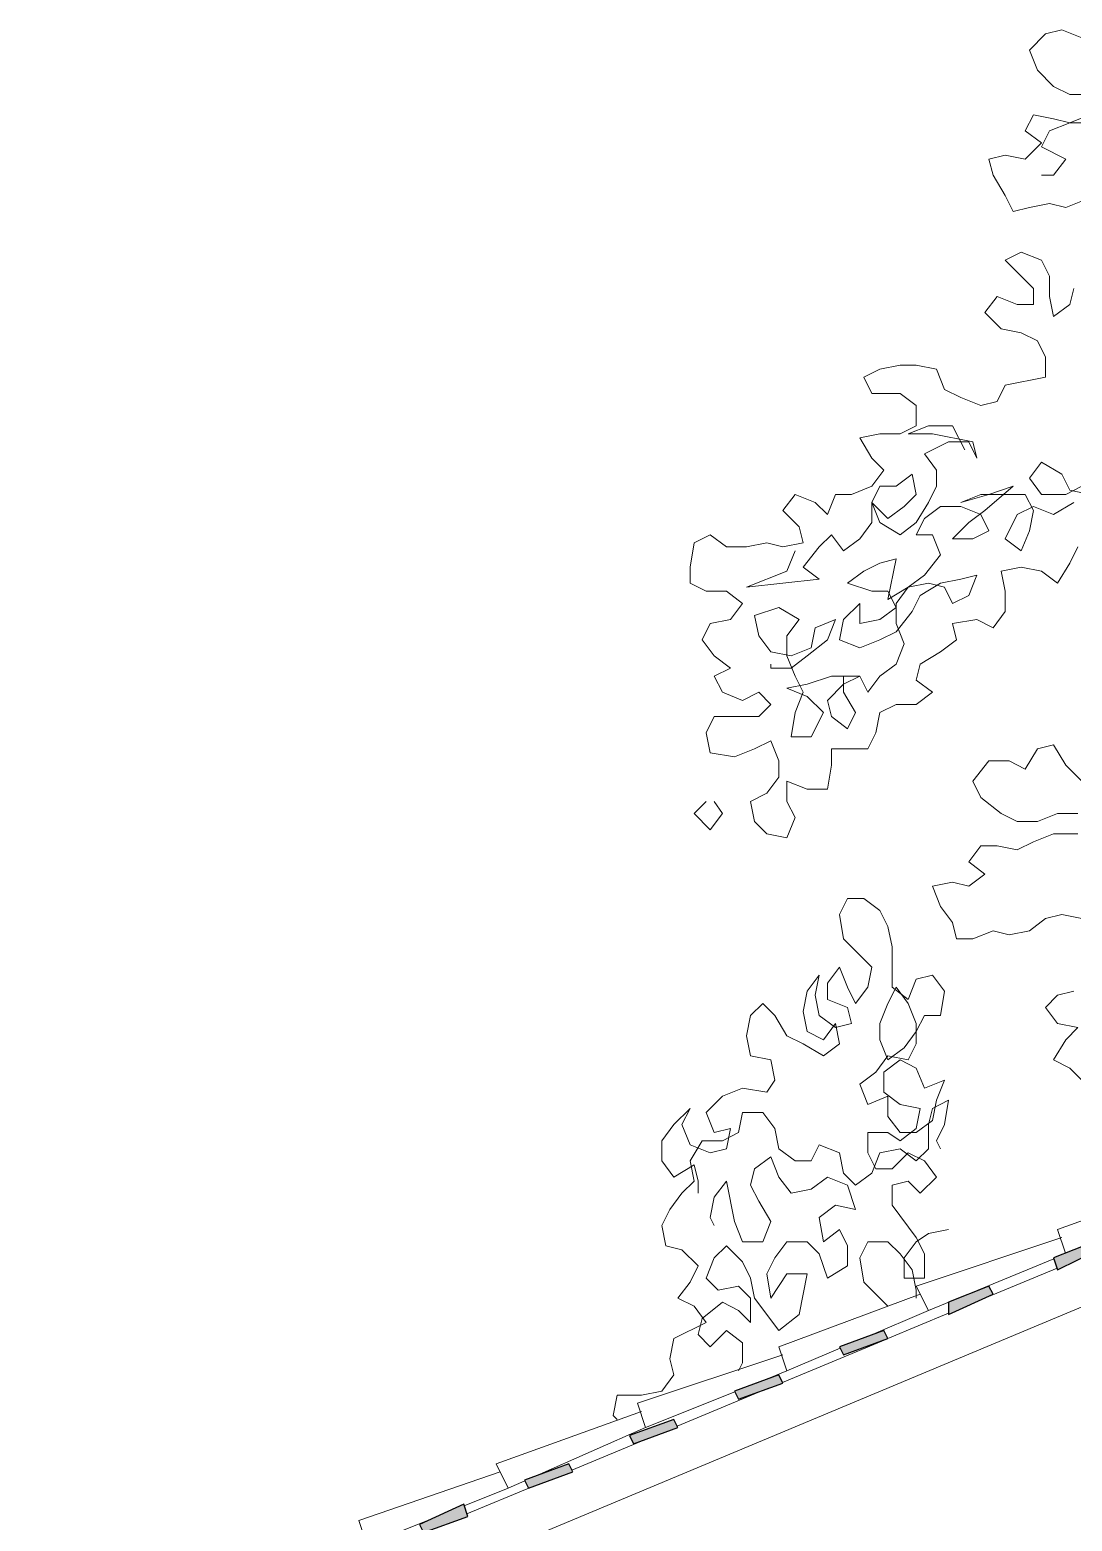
# Model space of a CAD drawing. Header units: millimetres. Extents: x -87562 to -66998, y -9230 to 528.
# Drawn here: x -83012 to -80262, y -4591 to -655 of the extents above; entities that cross this region are included whole.
import ezdxf

# ---------------------------------------------------------------- set-up
doc = ezdxf.new("R2010")
doc.units = ezdxf.units.MM
doc.layers.add('A-COB-___-___-EXI', color=250, linetype='Continuous', lineweight=25)
doc.layers.add('A-VEG-___-___-EXI', color=250, linetype='Continuous', lineweight=25)

msp = doc.modelspace()

# ---------------------------------------------------------------- hatches: boundary and pattern name
at = {"layer": 'A-COB-___-___-EXI', "true_color": 0xc19a82}
h = msp.add_hatch(color=33, dxfattribs=at)
h.paths.add_polyline_path([(-72113.1, -7712.3), (-71889.2, -7712.3), (-71889.2, -7509.8), (-72113.1, -7509.8)])
h.paths.add_polyline_path([(-79276.5, -7712.3), (-79276.5, -7509.8), (-79436.4, -7509.8), (-79436.4, -7371.2), (-79479.1, -7371.2), (-79479.1, -7712.3)])
h.paths.add_polyline_path([(-75652.2, -7552.4), (-75652.2, -7392.5), (-75726.8, -7392.5), (-75726.8, -7552.4)])
h.paths.add_polyline_path([(-78658.2, -7552.4), (-78583.6, -7552.4), (-78583.6, -7392.5), (-78658.2, -7392.5)])
h.paths.add_polyline_path([(-77848.1, -7552.4), (-77848.1, -7392.5), (-77922.7, -7392.5), (-77922.7, -7552.4)])
h.paths.add_polyline_path([(-74991.2, -7552.4), (-74916.6, -7552.4), (-74916.6, -7392.5), (-74991.2, -7392.5)])
h.paths.add_polyline_path([(-74181.1, -7552.4), (-74181.1, -7392.5), (-74266.4, -7392.5), (-74266.4, -7552.4)])
h.paths.add_polyline_path([(-77112.6, -7552.4), (-77112.6, -7392.5), (-77197.8, -7392.5), (-77197.8, -7552.4)])
h.paths.add_polyline_path([(-72795.3, -7552.4), (-72720.7, -7552.4), (-72720.7, -7392.5), (-72795.3, -7392.5)])
h.paths.add_polyline_path([(-76462.3, -7552.4), (-76377, -7552.4), (-76377, -7392.5), (-76462.3, -7392.5)])
h.paths.add_polyline_path([(-73530.8, -7552.4), (-73445.6, -7552.4), (-73445.6, -7392.5), (-73530.8, -7392.5)])
h.paths.add_polyline_path([(-82773, -5249.9), (-82634.4, -5217.9), (-82655.7, -5079.3), (-82794.3, -5100.7)])
h.paths.add_polyline_path([(-83359.3, -5196.6), (-83252.7, -5154), (-83263.3, -5132.6), (-83369.9, -5175.3)])
h.paths.add_polyline_path([(-79479.1, -5154), (-79329.8, -5154), (-79329.8, -5036.7), (-79479.1, -5036.7)])
h.paths.add_polyline_path([(-83082.1, -5090), (-82975.5, -5036.7), (-82986.2, -5015.4), (-83092.8, -5058)])
h.paths.add_polyline_path([(-82804.9, -4972.7), (-82698.4, -4919.4), (-82709, -4898.1), (-82815.6, -4940.8)])
h.paths.add_polyline_path([(-71921.2, -4898.1), (-71921.2, -4748.9), (-72081.1, -4748.9), (-72081.1, -4866.1), (-72027.8, -4866.1), (-72027.8, -4898.1)])
h.paths.add_polyline_path([(-82527.8, -4855.5), (-82421.3, -4801.9), (-82431.9, -4780.9), (-82538.5, -4834.2)])
h.paths.add_polyline_path([(-82250.6, -4738.2), (-82144, -4695.6), (-82144, -4663.6), (-82261.3, -4716.9)])
h.paths.add_polyline_path([(-81973.5, -4621), (-81856.2, -4578.3), (-81866.9, -4546.4), (-81984.1, -4599.7)])
h.paths.add_polyline_path([(-81696.3, -4503.7), (-81579.1, -4461.1), (-81589.7, -4439.8), (-81707, -4482.4)])
h.paths.add_polyline_path([(-81419.2, -4386.5), (-81301.9, -4343.8), (-81312.6, -4322.5), (-81429.8, -4365.1)])
h.paths.add_polyline_path([(-81142, -4269.2), (-81024.7, -4226.6), (-81035.4, -4205.2), (-81152.7, -4247.9)])
h.paths.add_polyline_path([(-80864.8, -4151.9), (-80747.6, -4109.3), (-80758.2, -4088), (-80875.5, -4130.6)])
h.paths.add_polyline_path([(-80587.7, -4045.3), (-80470.4, -3992), (-80481.1, -3970.7), (-80587.7, -4013.4)])
h.paths.add_polyline_path([(-80299.9, -3928.1), (-80193.3, -3874.8), (-80203.9, -3853.5), (-80310.5, -3896.1)])
h.paths.add_polyline_path([(-80022.7, -3810.8), (-79916.1, -3757.5), (-79926.8, -3736.2), (-80033.4, -3789.5)])
h.paths.add_polyline_path([(-79468.4, -3789.5), (-79276.5, -3789.5), (-79276.5, -3587), (-79468.4, -3587)])
h.paths.add_polyline_path([(-71921.2, -3768.2), (-71921.2, -3555), (-72081.1, -3555), (-72081.1, -3768.2)])
h.paths.add_polyline_path([(-79745.6, -3693.6), (-79639, -3650.9), (-79649.6, -3618.9), (-79756.2, -3672.2)])
h.paths.add_polyline_path([(-79585.7, -3629.6), (-79479.1, -3576.3), (-79489.7, -3555), (-79596.3, -3597.6)])
h.paths.add_polyline_path([(-79436.4, -3555), (-79319.2, -3512.3), (-79329.8, -3491), (-79447.1, -3533.7)])
h.paths.add_polyline_path([(-71921.2, -3533.7), (-71910.5, -3512.3), (-72027.8, -3469.7), (-72038.5, -3491)])
h.paths.add_polyline_path([(-79201.9, -3459), (-79095.3, -3416.4), (-79106, -3384.4), (-79212.6, -3437.7)])
h.paths.add_polyline_path([(-72155.7, -3437.7), (-72145, -3416.4), (-72251.6, -3363.1), (-72262.3, -3395.1)])
h.paths.add_polyline_path([(-78978, -3363.1), (-78871.4, -3309.8), (-78882.1, -3288.5), (-78988.7, -3341.8)])
h.paths.add_polyline_path([(-72379.6, -3341.8), (-72368.9, -3320.5), (-72475.5, -3267.2), (-72486.2, -3288.5)])
h.paths.add_polyline_path([(-78754.2, -3256.5), (-78636.9, -3213.9), (-78647.6, -3192.5), (-78764.8, -3235.2)])
h.paths.add_polyline_path([(-72603.4, -3245.8), (-72592.8, -3213.9), (-72710, -3171.2), (-72720.7, -3192.5)])
h.paths.add_polyline_path([(-78519.7, -3160.6), (-78413.1, -3107.3), (-78423.7, -3085.9), (-78530.3, -3139.2)])
h.paths.add_polyline_path([(-72837.9, -3139.2), (-72827.3, -3117.9), (-72933.9, -3075.3), (-72944.5, -3096.6)])
h.paths.add_polyline_path([(-78295.8, -3064.6), (-78189.2, -3011.3), (-78199.9, -2990), (-78306.5, -3032.7)])
h.paths.add_polyline_path([(-73061.8, -3043.3), (-73051.1, -3022), (-73168.4, -2968.7), (-73179.1, -3000.7)])
h.paths.add_polyline_path([(-78072, -2958), (-77954.7, -2915.4), (-77965.4, -2894.1), (-78082.6, -2936.7)])
h.paths.add_polyline_path([(-73296.3, -2947.4), (-73285.7, -2926.1), (-73392.3, -2872.8), (-73402.9, -2894.1)])
h.paths.add_polyline_path([(-77837.4, -2862.1), (-77730.8, -2808.8), (-77741.5, -2787.5), (-77848.1, -2840.8)])
h.paths.add_polyline_path([(-73520.2, -2851.4), (-73509.5, -2819.5), (-73616.1, -2776.8), (-73626.8, -2798.1)])
h.paths.add_polyline_path([(-77613.6, -2766.2), (-77507, -2712.9), (-77517.6, -2691.5), (-77624.2, -2734.2)])
h.paths.add_polyline_path([(-73744, -2744.8), (-73733.4, -2723.5), (-73850.6, -2680.9), (-73861.3, -2702.2)])
h.paths.add_polyline_path([(-77389.7, -2659.6), (-77272.5, -2616.9), (-77283.1, -2584.9), (-77400.4, -2638.2)])
h.paths.add_polyline_path([(-73978.6, -2648.9), (-73967.9, -2627.6), (-74074.5, -2584.9), (-74085.2, -2606.3)])
h.paths.add_polyline_path([(-77155.2, -2563.6), (-77048.6, -2510.3), (-77059.3, -2489), (-77165.9, -2542.3)])
h.paths.add_polyline_path([(-74202.4, -2553), (-74191.8, -2531.6), (-74309, -2478.3), (-74319.7, -2499.7)])
h.paths.add_polyline_path([(-76931.3, -2457), (-76824.7, -2414.4), (-76835.4, -2393.1), (-76942, -2435.7)])
h.paths.add_polyline_path([(-74436.9, -2457), (-74426.3, -2435.7), (-74532.9, -2382.4), (-74543.5, -2403.7)])
h.paths.add_polyline_path([(-76707.5, -2361.1), (-76590.2, -2318.4), (-76600.9, -2286.5), (-76718.1, -2339.8)])
h.paths.add_polyline_path([(-74660.8, -2350.4), (-74650.1, -2329.1), (-74756.7, -2286.5), (-74767.4, -2307.8), (-74709.6, -2330.9)])
h.paths.add_polyline_path([(-76473, -2265.1), (-76366.4, -2211.8), (-76377, -2190.5), (-76483.6, -2243.8)])
h.paths.add_polyline_path([(-74884.6, -2254.5), (-74874, -2233.2), (-74991.2, -2190.5), (-75001.9, -2211.8), (-74888.3, -2253.1)])
h.paths.add_polyline_path([(-75684.1, -2243.8), (-75545.6, -2105.2), (-75684.1, -1966.7), (-75822.7, -2105.2)])
h.paths.add_polyline_path([(-76249.1, -2158.5), (-76142.5, -2115.9), (-76153.2, -2094.6), (-76259.8, -2137.2)])
h.paths.add_polyline_path([(-75119.2, -2158.5), (-75108.5, -2137.2), (-75215.1, -2083.9), (-75225.8, -2115.9)])
h.paths.add_polyline_path([(-75343, -2062.6), (-75332.4, -2041.3), (-75449.6, -1988), (-75460.3, -2009.3)])
h.paths.add_polyline_path([(-76025.3, -2062.6), (-75908, -2009.3), (-75918.7, -1988), (-76035.9, -2041.3)])
h.paths.add_polyline_path([(-75577.5, -1966.7), (-75566.9, -1934.7), (-75673.5, -1892), (-75683.9, -1913.5)])
h.paths.add_polyline_path([(-75790.7, -1966.7), (-75684.1, -1913.4), (-75694.8, -1892), (-75801.4, -1934.7)])

# ---------------------------------------------------------------- linework, layer by layer
at = {"layer": 'A-COB-___-___-EXI', "color": 28, "lineweight": 15}
for p, q in [((-80301.5, -3923.2), (-80511.1, -4010.5)), ((-80641, -4034.7), (-80805.2, -4105)), ((-80587.7, -4042.4), (-80747.7, -4109.1)), ((-80753.1, -4111.3), (-81025.6, -4224.8)), ((-81014.1, -4194.6), (-81094, -4226.6)), ((-81065.1, -4241.2), (-81303.5, -4340.5)), ((-81387.2, -4343.8), (-81674.6, -4470.6)), ((-81377.1, -4371.2), (-81581.5, -4456.3)), ((-81749.6, -4503.7), (-81865.6, -4550.1)), ((-81689.1, -4501.1), (-81858.5, -4571.6))]:
    msp.add_line(p, q, dxfattribs=at)
at = {"layer": 'A-COB-___-___-EXI', "color": 28, "lineweight": 15, "flags": 128}
for points in [[(-80279.2, -3883.6), (-80299.9, -3821.5), (-79916.1, -3682.9)], [(-80309.8, -3898.3), (-80641, -4034.7), (-80673, -3970.7), (-80289.2, -3842.8)], [(-83359.3, -5196.6), (-83316.6, -5313.9), (-79968.3, -3913.3)], [(-80873.6, -4134.4), (-81014.1, -4194.6), (-81035.4, -4130.6), (-80662.3, -3992)], [(-81151.8, -4249.7), (-81387.2, -4343.8), (-81408.5, -4279.9), (-81024.7, -4151.9)], [(-81706, -4484.4), (-81749.6, -4503.7), (-81781.6, -4439.8), (-81397.8, -4301.2)], [(-81945.1, -4581.9), (-82122.7, -4653), (-82144, -4589), (-81770.9, -4461.1)]]:
    msp.add_lwpolyline(points, dxfattribs=at)
at = {"layer": 'A-COB-___-___-EXI'}
for points in [[(-80299.9, -3928.1), (-80193.3, -3874.8), (-80203.9, -3853.5), (-80310.5, -3896.1)], [(-80587.7, -4045.3), (-80470.4, -3992), (-80481.1, -3970.7), (-80587.7, -4013.4)], [(-80864.8, -4151.9), (-80747.6, -4109.3), (-80758.2, -4088), (-80875.5, -4130.6)], [(-81142, -4269.2), (-81024.7, -4226.6), (-81035.4, -4205.2), (-81152.7, -4247.9)], [(-81429.8, -4365.1), (-81419.2, -4386.5), (-81301.9, -4343.8), (-81312.6, -4322.5)], [(-81696.3, -4503.7), (-81579.1, -4461.1), (-81589.7, -4439.8), (-81707, -4482.4)], [(-81973.5, -4621), (-81856.2, -4578.3), (-81866.9, -4546.4), (-81984.1, -4599.7)]]:
    msp.add_lwpolyline(points, close=True, dxfattribs=at)
at = {"layer": 'A-VEG-___-___-EXI', "color": 28, "lineweight": 15, "flags": 128}
for points in [[(-80203.9, -826.1), (-80267.9, -826.1), (-80310.5, -804.7), (-80353.2, -762.1), (-80374.5, -708.8), (-80331.9, -666.2), (-80289.2, -655.5), (-80235.9, -676.8)], [(-80225.3, -1103.2), (-80278.6, -1124.5), (-80321.2, -1113.9), (-80374.5, -1124.5), (-80417.1, -1135.2), (-80438.5, -1092.6), (-80470.4, -1039.3), (-80481.1, -996.6), (-80438.5, -986), (-80385.2, -996.6), (-80342.5, -954), (-80385.2, -922), (-80363.8, -879.4), (-80310.5, -890), (-80267.9, -900.7), (-80161.3, -858)], [(-80214.6, -900.7), (-80267.9, -900.7), (-80321.2, -922), (-80342.5, -964.6), (-80278.6, -996.6), (-80310.5, -1039.3), (-80342.5, -1039.3)], [(-80257.2, -1337.7), (-80267.9, -1380.4), (-80310.5, -1412.3), (-80321.2, -1359), (-80321.2, -1305.7), (-80342.5, -1263.1), (-80395.8, -1241.8), (-80438.5, -1263.1), (-80363.8, -1337.7), (-80363.8, -1380.4), (-80406.5, -1380.4), (-80459.8, -1359), (-80491.8, -1401.7), (-80449.1, -1444.3), (-80395.8, -1455), (-80353.2, -1476.3), (-80331.9, -1518.9), (-80331.9, -1572.2), (-80438.5, -1593.6), (-80459.8, -1636.2), (-80502.4, -1646.9), (-80555.7, -1625.5), (-80598.4, -1604.2), (-80619.7, -1550.9), (-80673, -1540.3), (-80715.6, -1540.3), (-80768.9, -1550.9), (-80811.5, -1572.2), (-80790.2, -1614.9), (-80715.6, -1614.9), (-80673, -1646.9), (-80673, -1700.2), (-80715.6, -1721.5), (-80768.9, -1721.5), (-80822.2, -1732.1), (-80790.2, -1785.4), (-80758.2, -1817.4), (-80790.2, -1860.1), (-80843.5, -1881.4), (-80886.2, -1881.4), (-80907.5, -1934.7), (-80939.5, -1902.7), (-80992.8, -1881.4), (-81024.7, -1924), (-80982.1, -1966.7), (-80971.4, -2009.3), (-81024.7, -2020), (-81067.4, -2009.3), (-81120.7, -2020), (-81174, -2020), (-81216.6, -1988), (-81259.3, -2009.3), (-81269.9, -2073.3), (-81269.9, -2115.9), (-81227.3, -2137.2), (-81174, -2137.2), (-81131.3, -2169.2), (-81163.3, -2211.8), (-81216.6, -2222.5), (-81237.9, -2265.1), (-81206, -2307.8), (-81163.3, -2339.8), (-81206, -2361.1), (-81184.6, -2403.7), (-81131.3, -2425), (-81088.7, -2403.7), (-81056.7, -2435.7), (-81088.7, -2467.7), (-81206, -2467.7), (-81227.3, -2510.3), (-81216.6, -2563.6), (-81152.7, -2574.3), (-81099.4, -2553), (-81056.7, -2531.6), (-81035.4, -2584.9), (-81035.4, -2627.6), (-81067.4, -2670.2), (-81110, -2691.5), (-81099.4, -2744.8), (-81067.4, -2776.8), (-81014.1, -2787.5), (-80992.8, -2734.2), (-81014.1, -2691.5), (-81014.1, -2638.2), (-80960.8, -2659.6), (-80907.5, -2659.6), (-80896.8, -2595.6), (-80896.8, -2553), (-80800.9, -2553), (-80779.6, -2510.3), (-80768.9, -2457), (-80726.3, -2435.7), (-80673, -2435.7), (-80630.3, -2403.7), (-80673, -2371.7), (-80662.3, -2329.1), (-80609, -2297.1), (-80566.4, -2265.1), (-80577, -2222.5), (-80513.1, -2211.8), (-80470.4, -2233.2), (-80438.5, -2190.5), (-80438.5, -2137.2), (-80449.1, -2083.9), (-80395.8, -2073.3), (-80342.5, -2083.9), (-80299.9, -2115.9), (-80267.9, -2062.6), (-80246.6, -2020)], [(-80992.8, -2030.6), (-81014.1, -2083.9), (-81120.7, -2126.6), (-80928.8, -2105.2), (-80971.4, -2073.3), (-80928.8, -2020), (-80896.8, -1988), (-80864.8, -2030.6), (-80822.2, -1998.6), (-80790.2, -1956), (-80790.2, -1902.7), (-80768.9, -1860.1), (-80726.3, -1860.1), (-80683.6, -1828.1), (-80673, -1881.4), (-80704.9, -1913.4), (-80747.6, -1945.3), (-80790.2, -1902.7), (-80768.9, -1956), (-80715.6, -1988), (-80673, -1956), (-80641, -1902.7), (-80619.7, -1860.1), (-80619.7, -1817.4), (-80651.6, -1774.8), (-80587.7, -1742.8), (-80534.4, -1742.8), (-80513.1, -1785.4), (-80523.7, -1742.8), (-80630.3, -1721.5), (-80694.3, -1721.5), (-80641, -1700.2), (-80577, -1700.2), (-80545.1, -1764.1)], [(-80214.6, -1881.4), (-80267.9, -1870.7), (-80289.2, -1828.1), (-80342.5, -1796.1), (-80374.5, -1838.7), (-80342.5, -1881.4), (-80278.6, -1881.4), (-80235.9, -1860.1)], [(-80257.2, -1902.7), (-80310.5, -1934.7), (-80363.8, -1913.4), (-80406.5, -1934.7), (-80438.5, -1998.6), (-80395.8, -2030.6), (-80374.5, -1977.3), (-80363.8, -1924), (-80385.2, -1881.4), (-80502.4, -1881.4), (-80555.7, -1902.7), (-80481.1, -1881.4), (-80417.1, -1860.1), (-80491.8, -1924), (-80534.4, -1956), (-80577, -1998.6), (-80523.7, -1998.6), (-80481.1, -1977.3), (-80502.4, -1934.7), (-80555.7, -1913.4), (-80609, -1913.4), (-80651.6, -1945.3), (-80673, -1988), (-80630.3, -1988), (-80609, -2041.3), (-80651.6, -2094.6), (-80694.3, -2126.6), (-80747.6, -2158.5), (-80726.3, -2051.9), (-80768.9, -2062.6), (-80811.5, -2083.9), (-80854.2, -2115.9), (-80790.2, -2137.2), (-80747.6, -2137.2), (-80726.3, -2179.9), (-80768.9, -2211.8), (-80822.2, -2222.5), (-80822.2, -2169.2), (-80864.8, -2211.8), (-80875.5, -2265.1), (-80822.2, -2286.5), (-80768.9, -2265.1), (-80726.3, -2243.8), (-80683.6, -2190.5), (-80662.3, -2147.9), (-80609, -2115.9), (-80555.7, -2105.2), (-80513.1, -2094.6), (-80534.4, -2147.9), (-80577, -2169.2), (-80598.4, -2126.6), (-80641, -2115.9), (-80694.3, -2126.6), (-80726.3, -2169.2), (-80726.3, -2222.5), (-80704.9, -2275.8), (-80726.3, -2329.1), (-80768.9, -2361.1), (-80800.9, -2403.7), (-80822.2, -2361.1), (-80864.8, -2361.1), (-80864.8, -2403.7), (-80832.9, -2457), (-80854.2, -2499.7), (-80896.8, -2467.7), (-80907.5, -2425), (-80864.8, -2382.4), (-80822.2, -2361.1), (-80896.8, -2361.1), (-80960.8, -2382.4), (-81014.1, -2393.1), (-80960.8, -2414.4), (-80918.1, -2457), (-80950.1, -2521), (-81003.4, -2521), (-80992.8, -2457), (-80971.4, -2403.7), (-80992.8, -2361.1), (-81014.1, -2307.8), (-81014.1, -2254.5), (-80982.1, -2211.8), (-81035.4, -2179.9), (-81099.4, -2201.2), (-81088.7, -2254.5), (-81056.7, -2297.1), (-81003.4, -2307.8), (-80950.1, -2286.5), (-80939.5, -2233.2), (-80886.2, -2211.8), (-80907.5, -2265.1), (-80960.8, -2307.8), (-81003.4, -2339.8), (-81056.7, -2339.8), (-81056.7, -2329.1)], [(-80246.6, -2723.5), (-80299.9, -2723.5), (-80353.2, -2744.8), (-80406.5, -2744.8), (-80449.1, -2723.5), (-80502.4, -2680.9), (-80523.7, -2638.2), (-80481.1, -2584.9), (-80427.8, -2584.9), (-80385.2, -2606.3), (-80353.2, -2553), (-80310.5, -2542.3), (-80278.6, -2595.6), (-80235.9, -2638.2)], [(-81227.3, -2691.5), (-81259.3, -2723.5), (-81216.6, -2766.2), (-81184.6, -2723.5), (-81206, -2691.5)], [(-80235.9, -3000.7), (-80289.2, -2990), (-80331.9, -3000.7), (-80374.5, -3032.7), (-80427.8, -3043.3), (-80470.4, -3032.7), (-80523.7, -3054), (-80566.4, -3054), (-80577, -3011.3), (-80609, -2968.7), (-80630.3, -2915.4), (-80577, -2904.7), (-80534.4, -2915.4), (-80491.8, -2883.4), (-80534.4, -2851.4), (-80502.4, -2808.8), (-80459.8, -2808.8), (-80406.5, -2819.5), (-80363.8, -2798.1), (-80310.5, -2776.8), (-80246.6, -2776.8)], [(-80587.7, -3821.5), (-80641, -3832.1), (-80673, -3853.5), (-80704.9, -3896.1), (-80704.9, -3949.4), (-80651.6, -3949.4), (-80651.6, -3885.4), (-80673, -3842.8), (-80736.9, -3757.5), (-80736.9, -3704.2), (-80694.3, -3693.6), (-80662.3, -3725.5), (-80619.7, -3682.9), (-80651.6, -3640.3), (-80694.3, -3618.9), (-80736.9, -3661.6), (-80779.6, -3661.6), (-80800.9, -3618.9), (-80800.9, -3565.6), (-80747.6, -3565.6), (-80715.6, -3587), (-80673, -3555), (-80662.3, -3501.7), (-80715.6, -3491), (-80758.2, -3459), (-80758.2, -3405.7), (-80715.6, -3373.8), (-80673, -3395.1), (-80651.6, -3448.4), (-80598.4, -3427.1), (-80619.7, -3480.4), (-80630.3, -3533.7), (-80673, -3565.6), (-80715.6, -3565.6), (-80747.6, -3523), (-80747.6, -3469.7), (-80800.9, -3491), (-80822.2, -3437.7), (-80779.6, -3405.7), (-80747.6, -3363.1), (-80694.3, -3373.8), (-80673, -3331.1), (-80673, -3277.8), (-80694.3, -3224.5), (-80726.3, -3181.9), (-80747.6, -3224.5), (-80768.9, -3277.8), (-80768.9, -3320.5), (-80747.6, -3373.8), (-80704.9, -3341.8), (-80673, -3299.1), (-80651.6, -3256.5), (-80609, -3256.5), (-80598.4, -3192.5), (-80630.3, -3149.9), (-80673, -3160.6), (-80694.3, -3213.9), (-80736.9, -3181.9), (-80736.9, -3075.3), (-80747.6, -3022), (-80768.9, -2979.4), (-80811.5, -2947.4), (-80854.2, -2947.4), (-80875.5, -2990), (-80864.8, -3054), (-80790.2, -3128.6), (-80800.9, -3181.9), (-80832.9, -3224.5), (-80854.2, -3181.9), (-80875.5, -3128.6), (-80907.5, -3171.2), (-80907.5, -3213.9), (-80854.2, -3235.2), (-80843.5, -3277.8), (-80886.2, -3288.5), (-80928.8, -3256.5), (-80939.5, -3203.2), (-80928.8, -3149.9), (-80960.8, -3192.5), (-80971.4, -3245.8), (-80960.8, -3299.1), (-80918.1, -3320.5), (-80886.2, -3277.8), (-80875.5, -3331.1), (-80918.1, -3363.1), (-80971.4, -3331.1), (-81014.1, -3309.8), (-81046.1, -3256.5), (-81078, -3224.5), (-81110, -3256.5), (-81120.7, -3309.8), (-81110, -3363.1), (-81056.7, -3373.8), (-81046.1, -3427.1), (-81067.4, -3459), (-81131.3, -3448.4), (-81184.6, -3469.7), (-81227.3, -3512.3), (-81206, -3565.6), (-81163.3, -3555), (-81174, -3608.3), (-81216.6, -3618.9), (-81269.9, -3597.6), (-81291.2, -3544.3), (-81269.9, -3501.7), (-81312.6, -3544.3), (-81344.5, -3587), (-81344.5, -3640.3), (-81312.6, -3682.9), (-81259.3, -3650.9), (-81248.6, -3693.6), (-81248.6, -3725.5)], [(-80225.3, -3437.7), (-80267.9, -3395.1), (-80310.5, -3373.8), (-80278.6, -3320.5), (-80246.6, -3288.5), (-80299.9, -3277.8), (-80331.9, -3235.2), (-80299.9, -3203.2), (-80257.2, -3192.5)], [(-81461.8, -4322.5), (-81472.5, -4311.8), (-81461.8, -4258.5), (-81397.8, -4258.5), (-81344.5, -4247.9), (-81312.6, -4205.2), (-81323.2, -4162.6), (-81312.6, -4109.3), (-81227.3, -4066.7), (-81259.3, -4024), (-81301.9, -4002.7), (-81269.9, -3960.1), (-81248.6, -3917.4), (-81291.2, -3874.8), (-81333.9, -3864.1), (-81344.5, -3810.8), (-81323.2, -3768.2), (-81291.2, -3725.5), (-81259.3, -3693.6), (-81269.9, -3640.3), (-81237.9, -3587), (-81184.6, -3587), (-81142, -3565.6), (-81131.3, -3512.3), (-81078, -3512.3), (-81046.1, -3555), (-81035.4, -3608.3), (-80992.8, -3640.3), (-80950.1, -3640.3), (-80928.8, -3597.6), (-80875.5, -3618.9), (-80864.8, -3672.2), (-80832.9, -3704.2), (-80790.2, -3672.2), (-80768.9, -3618.9), (-80715.6, -3608.3), (-80673, -3640.3), (-80641, -3608.3), (-80641, -3544.3), (-80630.3, -3501.7), (-80587.7, -3480.4), (-80598.4, -3544.3), (-80619.7, -3587), (-80609, -3608.3)], [(-81142, -4194.6), (-81131.3, -4173.3), (-81131.3, -4120), (-81174, -4088), (-81216.6, -4130.6), (-81248.6, -4098.6), (-81237.9, -4056), (-81184.6, -4013.4), (-81142, -4034.7), (-81110, -4066.7), (-81110, -4002.7), (-81142, -3970.7), (-81195.3, -3981.4), (-81227.3, -3949.4), (-81206, -3896.1), (-81174, -3864.1), (-81131.3, -3906.8), (-81110, -3949.4), (-81099.4, -4002.7), (-81035.4, -4088), (-80982.1, -4045.3), (-80960.8, -3938.7), (-81014.1, -3938.7), (-81056.7, -4002.7), (-81067.4, -3938.7), (-81046.1, -3896.1), (-81014.1, -3853.5), (-80960.8, -3853.5), (-80928.8, -3885.4), (-80907.5, -3949.4), (-80854.2, -3917.4), (-80854.2, -3864.1), (-80875.5, -3821.5), (-80918.1, -3853.5), (-80928.8, -3789.5), (-80886.2, -3757.5), (-80832.9, -3768.2), (-80854.2, -3704.2), (-80907.5, -3682.9), (-80950.1, -3714.9), (-81003.4, -3725.5), (-81035.4, -3682.9), (-81056.7, -3629.6), (-81099.4, -3661.6), (-81110, -3704.2), (-81088.7, -3746.9), (-81056.7, -3800.2), (-81078, -3853.5), (-81131.3, -3853.5), (-81152.7, -3800.2), (-81174, -3693.6), (-81206, -3736.2), (-81216.6, -3789.5), (-81206, -3810.8)], [(-80673, -4002.7), (-80673, -3981.4), (-80683.6, -3928.1), (-80715.6, -3885.4), (-80747.6, -3853.5), (-80800.9, -3853.5), (-80822.2, -3896.1), (-80811.5, -3960.1), (-80747.6, -4024)]]:
    msp.add_lwpolyline(points, dxfattribs=at)

doc.saveas('drawing.dxf')
